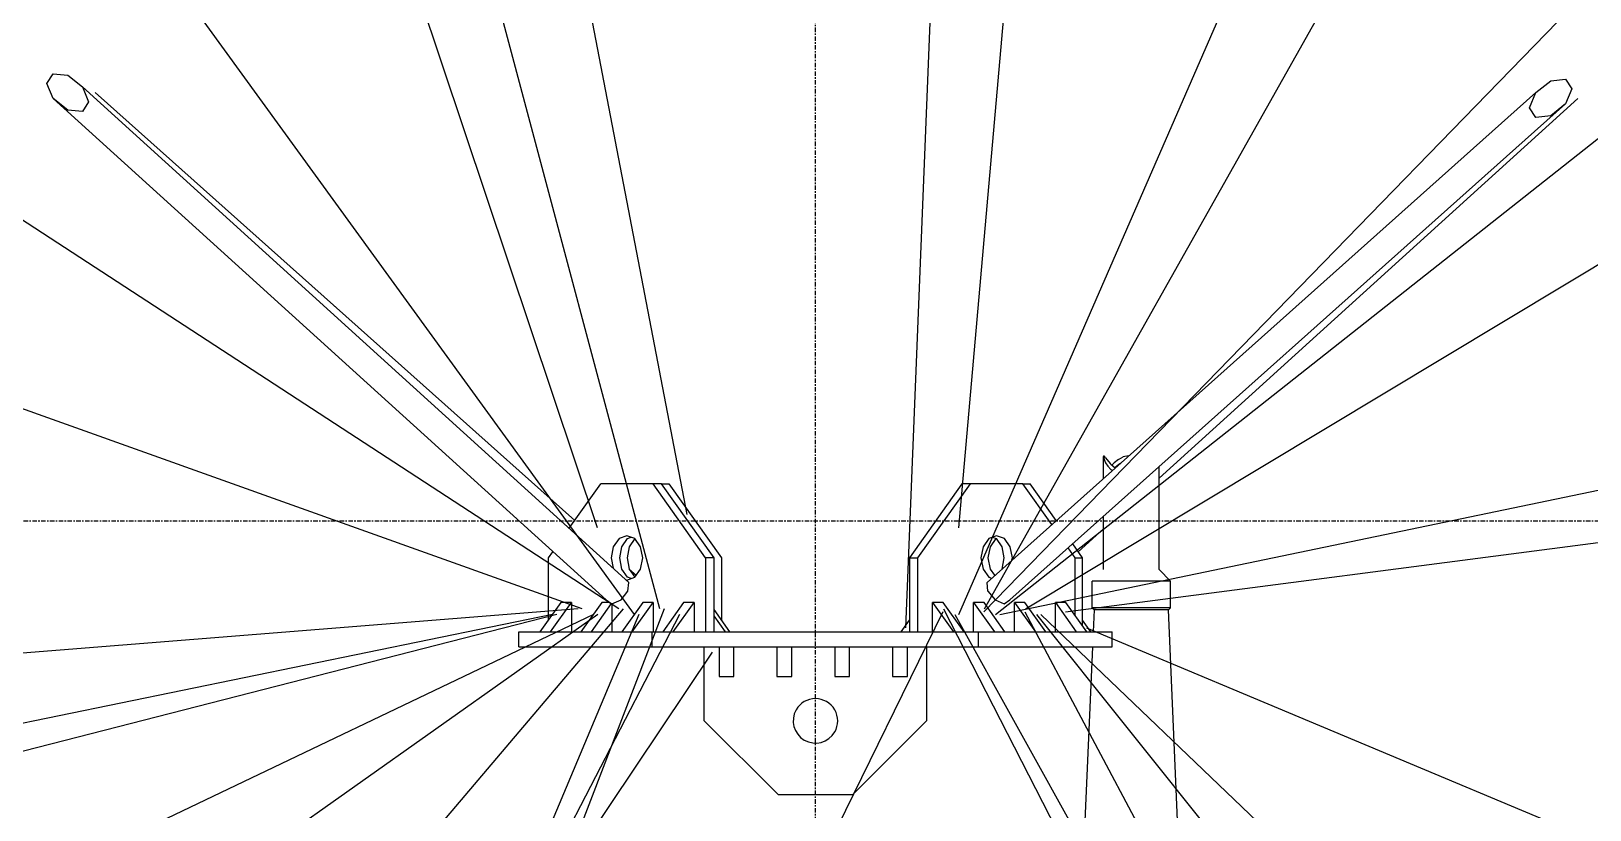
# Model space of a CAD drawing. Header units: millimetres. Extents: x -57554 to 16546, y 2142 to 98430.
# Drawn here: x -26125 to -25074, y 77097 to 77623 of the extents above; entities that cross this region are included whole.
import ezdxf

# ---------------------------------------------------------------- set-up
doc = ezdxf.new("R2010")
doc.units = ezdxf.units.MM
doc.linetypes.add('DXK_LINE_DOT3', pattern=[5.9187, 2.979, -0.9799, 0.9799, -0.9799])
doc.layers.add('S-Z2-A_TEXTUAL_ANNOTATION', color=7, linetype='Continuous')

msp = doc.modelspace()

# ---------------------------------------------------------------- linework, layer by layer
at = {"color": 1, "linetype": 'DXK_LINE_DOT3'}
for p, q in [((-25596.4, 71792.5), (-25596.4, 84292.5)), ((-32096.4, 77292.5), (-10096.4, 77292.5))]:
    msp.add_line(p, q, dxfattribs=at)
at = {"color": 2, "linetype": 'Continuous'}
for p, q in [((-26114.6, 77587.7), (-26110.5, 77594.3)), ((-26110.5, 77594.3), (-26100.6, 77593.3)), ((-26100.6, 77593.3), (-26090.6, 77585.4)), ((-25110.7, 77581.5), (-25100.6, 77589.5)), ((-25100.6, 77589.5), (-25090.5, 77590.6)), ((-25090.5, 77590.6), (-25086.4, 77584.1)), ((-26110.5, 77577.5), (-26114.6, 77587.7)), ((-26090.6, 77585.4), (-25722.2, 77251)), ((-26090.6, 77585.4), (-26086.5, 77575.2)), ((-26082, 77581.5), (-25758.7, 77292.7)), ((-25480.7, 77251), (-25110.7, 77581.5)), ((-25114.9, 77571.2), (-25110.7, 77581.5)), ((-25086.4, 77584.1), (-25090.5, 77573.9)), ((-26110.5, 77577.5), (-25737.6, 77239.1)), ((-26100.6, 77569.6), (-26110.5, 77577.5)), ((-26090.6, 77568.7), (-26100.6, 77569.6)), ((-26086.5, 77575.2), (-26090.6, 77568.7)), ((-25465.4, 77239.1), (-25090.5, 77573.9)), ((-25364.6, 77321.2), (-25082.3, 77577.5)), ((-25110.7, 77564.7), (-25114.9, 77571.2)), ((-25090.5, 77573.9), (-25100.6, 77565.8)), ((-25100.6, 77565.8), (-25110.7, 77564.7)), ((-25402.1, 77335.8), (-25401.8, 77336.3)), ((-25401.9, 77336.2), (-25402.1, 77335.8)), ((-25401.8, 77336.3), (-25401.9, 77336.2)), ((-25400.8, 77335.1), (-25401.8, 77336.3)), ((-25385.2, 77336.3), (-25388.8, 77335.8)), ((-25402.1, 77321.2), (-25402.1, 77335.8)), ((-25402.1, 77335.8), (-25401.7, 77334)), ((-25401.7, 77334), (-25400.8, 77331.7)), ((-25400.8, 77335.1), (-25397.6, 77331.1)), ((-25400.8, 77331.7), (-25400.4, 77331.1)), ((-25400.8, 77331.7), (-25399.2, 77329.4)), ((-25399.2, 77329.4), (-25397.1, 77327.2)), ((-25397.6, 77331.1), (-25397.2, 77330.7)), ((-25397.2, 77330.7), (-25397.6, 77331.1)), ((-25397.2, 77330.7), (-25394.2, 77328.3)), ((-25397.1, 77327.2), (-25396.7, 77327)), ((-25397.1, 77327.2), (-25396.1, 77326.6)), ((-25396.7, 77327), (-25396.1, 77326.6)), ((-25394.9, 77331.7), (-25396.5, 77330.1)), ((-25394.9, 77331.7), (-25395.5, 77331.1)), ((-25392, 77334), (-25394.9, 77331.7)), ((-25394.5, 77328.5), (-25391.7, 77330.7)), ((-25392, 77334), (-25388.8, 77335.8)), ((-25391.7, 77330.7), (-25390.7, 77331.4)), ((-25391.7, 77330.7), (-25391.2, 77331.1)), ((-25391.2, 77331.1), (-25390.7, 77331.4)), ((-25364.6, 77259.6), (-25364.6, 77329.1)), ((-25762.4, 77287.5), (-25741.2, 77317.5)), ((-25700.2, 77317.5), (-25741.2, 77317.5)), ((-25670.5, 77267.5), (-25705.8, 77317.5)), ((-25700.2, 77317.5), (-25695.2, 77317.5)), ((-25664.8, 77267.5), (-25700.2, 77317.5)), ((-25695.2, 77317.5), (-25659.8, 77267.5)), ((-25497.6, 77317.5), (-25532.9, 77267.5)), ((-25527.3, 77267.5), (-25491.9, 77317.5)), ((-25456.6, 77317.5), (-25497.6, 77317.5)), ((-25437.1, 77290), (-25456.6, 77317.5)), ((-25456.6, 77317.5), (-25451.6, 77317.5)), ((-25434.1, 77292.7), (-25451.6, 77317.5)), ((-25402.1, 77259.6), (-25402.1, 77295.6)), ((-25419.2, 77271.7), (-25402.1, 77287.2)), ((-25732.7, 77275), (-25734.1, 77267.5)), ((-25728.8, 77280.5), (-25732.7, 77275)), ((-25723.5, 77282.5), (-25728.8, 77280.5)), ((-25728.4, 77267.5), (-25727, 77275)), ((-25727, 77275), (-25723.1, 77280.5)), ((-25718.2, 77280.5), (-25723.5, 77282.5)), ((-25722, 77275), (-25723.4, 77267.5)), ((-25723.1, 77280.5), (-25720.7, 77281.4)), ((-25718.2, 77280.5), (-25722, 77275)), ((-25714.3, 77275), (-25718.2, 77280.5)), ((-25712.9, 77267.5), (-25714.3, 77275)), ((-25483.4, 77275), (-25484.9, 77267.5)), ((-25479.5, 77280.5), (-25483.4, 77275)), ((-25479.9, 77267.5), (-25478.4, 77275)), ((-25474.2, 77282.5), (-25479.5, 77280.5)), ((-25478.4, 77275), (-25474.6, 77280.5)), ((-25477.1, 77281.4), (-25474.6, 77280.5)), ((-25474.6, 77280.5), (-25470.7, 77275)), ((-25468.9, 77280.5), (-25474.2, 77282.5)), ((-25470.7, 77275), (-25469.3, 77267.5)), ((-25465.1, 77275), (-25468.9, 77280.5)), ((-25463.6, 77267.5), (-25465.1, 77275)), ((-25421.2, 77267.5), (-25426, 77274.3)), ((-25416.2, 77267.5), (-25422.9, 77277)), ((-25776.5, 77267.5), (-25773.5, 77271.7)), ((-25776.5, 77225.5), (-25776.5, 77267.5)), ((-25734.1, 77267.5), (-25732.8, 77260.6)), ((-25727, 77260), (-25728.4, 77267.5)), ((-25723.4, 77267.5), (-25722, 77260)), ((-25714.3, 77260), (-25712.9, 77267.5)), ((-25664.8, 77267.5), (-25670.5, 77267.5)), ((-25670.5, 77267.5), (-25670.5, 77217.5)), ((-25664.8, 77217.5), (-25664.8, 77267.5)), ((-25659.8, 77267.5), (-25659.8, 77225.5)), ((-25532.9, 77267.5), (-25532.9, 77217.5)), ((-25532.9, 77267.5), (-25527.3, 77267.5)), ((-25527.3, 77217.5), (-25527.3, 77267.5)), ((-25484.9, 77267.5), (-25483.4, 77260)), ((-25478.4, 77260), (-25479.9, 77267.5)), ((-25469.3, 77267.5), (-25470.7, 77260)), ((-25463.9, 77266.1), (-25463.6, 77267.5)), ((-25421.2, 77228.5), (-25421.2, 77267.5)), ((-25421.2, 77267.5), (-25416.2, 77267.5)), ((-25416.2, 77221.4), (-25416.2, 77267.5)), ((-25723.1, 77254.5), (-25727, 77260)), ((-25724.1, 77252.7), (-25723.5, 77252.5)), ((-25723.5, 77252.5), (-25718.2, 77254.5)), ((-25720.7, 77253.6), (-25723.1, 77254.5)), ((-25722, 77260), (-25718.2, 77254.5)), ((-25722, 77259.9), (-25717.3, 77255.8)), ((-25718.2, 77254.5), (-25714.3, 77260)), ((-25483.4, 77260), (-25479.5, 77254.5)), ((-25479.5, 77254.5), (-25477.6, 77253.8)), ((-25475.4, 77255.8), (-25478.4, 77260)), ((-25356.9, 77251.9), (-25364.7, 77259.7)), ((-25727.5, 77239.1), (-25722.8, 77245.1)), ((-25722.8, 77245.1), (-25722.2, 77251)), ((-25480.1, 77245.1), (-25480.7, 77251)), ((-25480.1, 77245.1), (-25475.3, 77239.1)), ((-25409.9, 77233.9), (-25409.9, 77251.9)), ((-25357.3, 77251.9), (-25409.9, 77251.9)), ((-25356.9, 77251.9), (-25357.3, 77251.9)), ((-25356.9, 77233.9), (-25356.9, 77251.9)), ((-25768, 77237.5), (-25782.2, 77217.5)), ((-25775.1, 77217.5), (-25761, 77237.5)), ((-25761, 77237.5), (-25768, 77237.5)), ((-25761, 77237.5), (-25761, 77217.5)), ((-25740.5, 77237.5), (-25754.6, 77217.5)), ((-25747.5, 77217.5), (-25733.9, 77236.8)), ((-25735.1, 77237.5), (-25740.5, 77237.5)), ((-25737.6, 77239.1), (-25733.7, 77236.6)), ((-25733.7, 77236.6), (-25727.5, 77239.1)), ((-25733.4, 77217.5), (-25733.4, 77236.7)), ((-25712.9, 77237.5), (-25727, 77217.5)), ((-25720, 77217.5), (-25705.8, 77237.5)), ((-25705.8, 77237.5), (-25712.9, 77237.5)), ((-25705.8, 77237.5), (-25705.8, 77217.5)), ((-25685.3, 77237.5), (-25699.4, 77217.5)), ((-25692.4, 77217.5), (-25678.2, 77237.5)), ((-25678.2, 77237.5), (-25685.3, 77237.5)), ((-25678.2, 77237.5), (-25678.2, 77217.5)), ((-25654.1, 77217.5), (-25664.8, 77232.6)), ((-25510.3, 77237.5), (-25517.4, 77237.5)), ((-25517.4, 77237.5), (-25503.2, 77217.5)), ((-25517.4, 77217.5), (-25517.4, 77237.5)), ((-25496.2, 77217.5), (-25510.3, 77237.5)), ((-25482.7, 77237.5), (-25489.8, 77237.5)), ((-25489.8, 77237.5), (-25475.7, 77217.5)), ((-25489.8, 77217.5), (-25489.8, 77237.5)), ((-25468.6, 77217.5), (-25482.7, 77237.5)), ((-25475.3, 77239.1), (-25469.2, 77236.6)), ((-25469.2, 77236.6), (-25465.4, 77239.1)), ((-25455.2, 77237.5), (-25462.2, 77237.5)), ((-25462.2, 77237.5), (-25448.1, 77217.5)), ((-25462.2, 77217.5), (-25462.2, 77237.5)), ((-25441, 77217.5), (-25455.2, 77237.5)), ((-25427.6, 77237.5), (-25434.6, 77237.5)), ((-25434.6, 77237.5), (-25420.5, 77217.5)), ((-25434.6, 77217.5), (-25434.6, 77237.5)), ((-25413.4, 77217.5), (-25427.6, 77237.5)), ((-25409.9, 77233.9), (-25408.3, 77232.4)), ((-25356.9, 77233.9), (-25409.9, 77233.9)), ((-25409, 77217.5), (-25408.3, 77232.4)), ((-25358.7, 77232.4), (-25408.3, 77232.4)), ((-25358.4, 77232.4), (-25358.7, 77232.4)), ((-25358.4, 77232.4), (-25356.9, 77233.9)), ((-25348.9, 77012.4), (-25358.4, 77232.4)), ((-25358.4, 77232.4), (-25358.4, 77232.4)), ((-25657, 77217.5), (-25664.8, 77228.5)), ((-25538.6, 77217.5), (-25532.9, 77225.5)), ((-25410.6, 77217.5), (-25416.2, 77225.5)), ((-25796.4, 77207.5), (-25796.4, 77217.5)), ((-25796.4, 77217.5), (-25396.4, 77217.5)), ((-25706.4, 77207.5), (-25706.4, 77217.5)), ((-25486.4, 77207.5), (-25486.4, 77217.5)), ((-25396.4, 77207.5), (-25396.4, 77217.5)), ((-25796.4, 77207.5), (-25396.4, 77207.5)), ((-25671.4, 77157.5), (-25671.4, 77207.5)), ((-25661.4, 77207.5), (-25661.4, 77187.5)), ((-25651.4, 77187.5), (-25651.4, 77207.5)), ((-25622.4, 77207.5), (-25622.4, 77187.5)), ((-25612.4, 77187.5), (-25612.4, 77207.5)), ((-25583.4, 77207.5), (-25583.4, 77187.5)), ((-25573.4, 77187.5), (-25573.4, 77207.5)), ((-25544.4, 77207.5), (-25544.4, 77187.5)), ((-25534.4, 77187.5), (-25534.4, 77207.5)), ((-25521.4, 77207.5), (-25521.4, 77157.5)), ((-25417.8, 77012.4), (-25409.4, 77207.5)), ((-25661.4, 77187.5), (-25651.4, 77187.5)), ((-25622.4, 77187.5), (-25612.4, 77187.5)), ((-25583.4, 77187.5), (-25573.4, 77187.5)), ((-25544.4, 77187.5), (-25534.4, 77187.5)), ((-25621.4, 77107.5), (-25671.4, 77157.5)), ((-25521.4, 77157.5), (-25571.4, 77107.5)), ((-25571.4, 77107.5), (-25621.4, 77107.5))]:
    msp.add_line(p, q, dxfattribs=at)
for start, end in [(330, 150), (150, 330)]:
    msp.add_arc((-25596.4, 77157.5), 15, start, end, dxfattribs=at)
at = {"layer": 'S-Z2-A_TEXTUAL_ANNOTATION'}
for p, q in [((-25535.5, 77220.4), (-25478.9, 78629)), ((-25499.7, 77287.8), (-25396.1, 78469)), ((-25683, 77296.7), (-25885.5, 78355.2)), ((-25499.6, 77229.4), (-25041.9, 78281)), ((-25701.3, 77233.2), (-25951.3, 78171.2)), ((-25482.4, 77233.2), (-24997, 78095.4)), ((-25743.3, 77287.8), (-25985.5, 78011.2)), ((-25482.9, 77231), (-24832.4, 77901)), ((-25718.5, 77229.4), (-26151.5, 77826.6)), ((-25474.9, 77229.4), (-24827.9, 77741)), ((-25728.9, 77233.2), (-26393.2, 77666.2)), ((-25454.8, 77233.2), (-24876.7, 77581)), ((-25472, 77229.4), (-23898.1, 77556.2)), ((-25753.6, 77233.2), (-26327.7, 77438.4)), ((-25427.8, 77231), (-23948.3, 77424.4)), ((-25756.4, 77233.2), (-26712.4, 77156.7)), ((-25726, 77233.2), (-26365.6, 76479.1)), ((-25510.5, 77231), (-26275.5, 75668.6)), ((-25698.4, 77233.2), (-26123.6, 76126.7)), ((-25510, 77233.2), (-24841.7, 75925.6)), ((-25455.3, 77231), (-24952.8, 76287.7)), ((-25770.8, 77229.4), (-27136.6, 76879.1)), ((-25773.6, 77229.4), (-26903.5, 76996.7)), ((-25746.1, 77229.4), (-26645.2, 76799.1)), ((-25743.2, 77229.4), (-26576.3, 76639.1)), ((-25688, 77229.4), (-26385, 75884.1)), ((-25715.6, 77229.4), (-26096.9, 76319.1)), ((-25502.5, 77229.4), (-24847.3, 76050.2)), ((-25447.3, 77229.4), (-24912.3, 76559.7)), ((-25444.5, 77229.4), (-24933, 76740.1)), ((-25413.6, 77220.4), (-24810.3, 76967.3)), ((-25666.1, 77203.9), (-26492.2, 75970.1))]:
    msp.add_line(p, q, dxfattribs=at)

doc.saveas('drawing.dxf')
